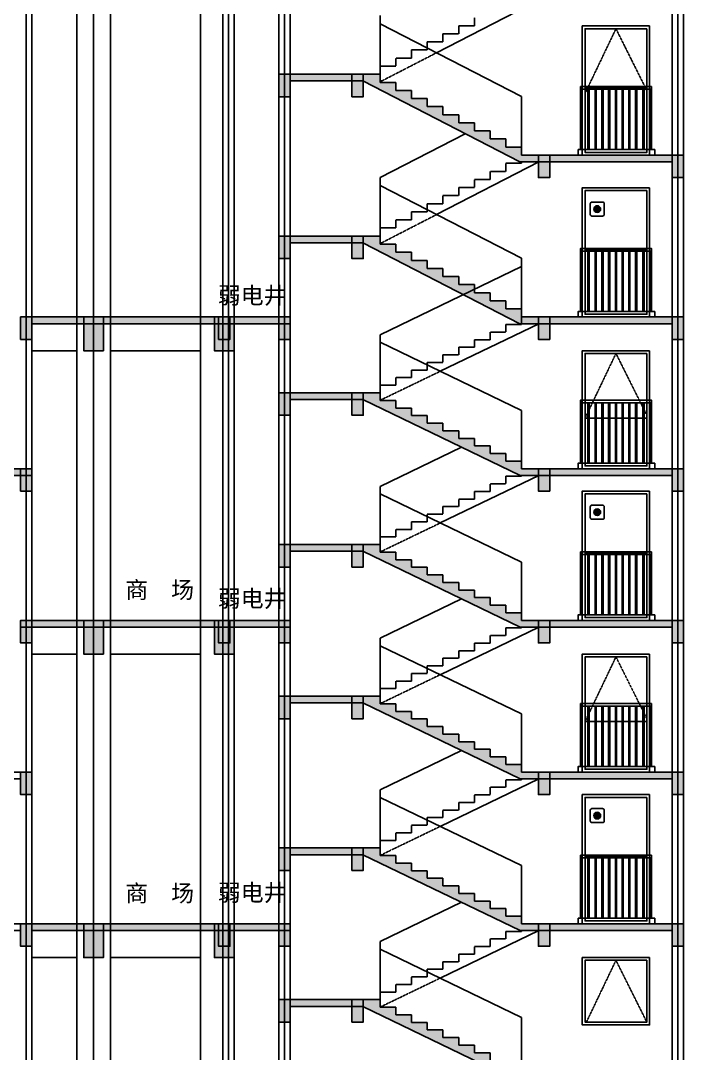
# Model space of a CAD drawing. Extents: x -737978 to 768813, y -372247 to 1140308.
# Drawn here: x -125426 to -113626, y -248635 to -230255 of the extents above; entities that cross this region are included whole.
import ezdxf

# ---------------------------------------------------------------- set-up
doc = ezdxf.new("R2010")
doc.units = 0
doc.header["$LTSCALE"] = 10
doc.header["$MEASUREMENT"] = 0
doc.linetypes.add('DASH', pattern=[0.35, 0.25, -0.1])
doc.layers.get('0').update_dxf_attribs({"linetype": 'CONTINUOUS'})
for name, color, linetype in [('A-WALL-GLAZ', 141, 'CONTINUOUS'), ('BORDER', 7, 'CONTINUOUS'), ('C-B', 7, 'CONTINUOUS'), ('DIM_LEAD', 3, 'CONTINUOUS'), ('J-COLU-梁柱', 30, 'CONTINUOUS'), ('J-ELEV-立面栏杆', 36, 'CONTINUOUS'), ('J-ELEV-立面门窗分格线', 155, 'CONTINUOUS'), ('PUB_HATCH', 8, 'CONTINUOUS'), ('S_E_STAIR', 4, 'CONTINUOUS')]:
    doc.layers.add(name, color=color, linetype=linetype)
doc.styles.add('_TCH_DYN', font='')
doc.styles.get('_TCH_DYN').set_extended_font_data('SimSun')

# ---------------------------------------------------------------- blocks, each defined once
blk = doc.blocks.new('A$C035B0F65')
at = {"layer": 'PUB_HATCH'}
blk.add_hatch(color=256, dxfattribs=at).paths.add_polyline_path([(200, 400), (200, 0), (0, 0), (0, 400)])
at = {"layer": 'J-COLU-梁柱'}
blk.add_lwpolyline([(200, 400), (200, 0), (0, 0), (0, 400)], close=True, dxfattribs=at)
blk = doc.blocks.new('A$C74714C7F')
at = {"layer": 'PUB_HATCH'}
blk.add_hatch(color=256, dxfattribs=at).paths.add_polyline_path([(350, 800), (350, 200), (0, 200), (0, 800)])
at = {"layer": 'J-COLU-梁柱'}
blk.add_lwpolyline([(350, 800), (350, 200), (0, 200), (0, 800)], close=True, dxfattribs=at)
blk = doc.blocks.new('A$C46E66E59')
at = {"color": 8}
blk.add_lwpolyline([(0, 100), (1360, 100), (1360, 0), (0, 0)], close=True, dxfattribs=at)
at = {"layer": 'J-COLU-梁柱', "color": 8}
for p, q in [((1360, 100), (0, 100)), ((0, 100), (0, 0)), ((0, 0), (1360, 0)), ((1360, 0), (1360, 100))]:
    blk.add_line(p, q, dxfattribs=at)
at = {"layer": 'J-ELEV-立面栏杆', "color": 8}
for p, q in [((80, 1172), (80, 100)), ((190, 1172), (190, 100)), ((210, 1172), (210, 100)), ((320, 1172), (320, 100)), ((340, 1172), (340, 100)), ((440, 1172), (440, 100)), ((460, 1172), (460, 100)), ((560, 1172), (560, 100)), ((580, 1172), (580, 100)), ((680, 1172), (680, 100)), ((700, 1172), (700, 100)), ((800, 1172), (800, 100)), ((820, 1172), (820, 100)), ((920, 1172), (920, 100)), ((940, 1172), (940, 100)), ((1040, 1172), (1040, 100)), ((1060, 1172), (1060, 100)), ((1170, 1172), (1170, 100)), ((1190, 1172), (1190, 100)), ((1300, 1172), (1300, 100))]:
    blk.add_line(p, q, dxfattribs=at)
for points in [[(60, 100), (60, 1220), (1320, 1220), (1320, 100)], [(1320, 1172), (60, 1172)]]:
    blk.add_lwpolyline(points, dxfattribs=at)

msp = doc.modelspace()

# ---------------------------------------------------------------- hatches: boundary and pattern name
h = msp.add_hatch(color=8)
h.dxf.hatch_style = 1
edge = h.paths.add_edge_path()
edge.add_arc((-115159, -233608.8), 60, 0, 360)
h = msp.add_hatch(color=8)
h.dxf.hatch_style = 1
edge = h.paths.add_edge_path()
edge.add_arc((-115159, -239003.7), 60, 0, 360)
h = msp.add_hatch(color=8)
h.dxf.hatch_style = 1
edge = h.paths.add_edge_path()
edge.add_arc((-115159, -244403.7), 60, 0, 360)
at = {"layer": 'C-B'}
h = msp.add_hatch(color=256, dxfattribs=at)
h.dxf.hatch_style = 1
h.paths.add_polyline_path([(-120626.4, -235528.8), (-125226.4, -235528.8), (-125226.4, -235648.8), (-120626.4, -235648.8)])
h = msp.add_hatch(color=256, dxfattribs=at)
h.dxf.hatch_style = 1
h.paths.add_polyline_path([(-125226.4, -238228.8), (-132626.4, -238228.8), (-132626.4, -238348.8), (-125226.4, -238348.8)])
h = msp.add_hatch(color=256, dxfattribs=at)
h.dxf.hatch_style = 1
h.paths.add_polyline_path([(-120626.4, -240928.8), (-125426.4, -240928.8), (-125426.4, -241048.8), (-120626.4, -241048.8)])
h = msp.add_hatch(color=256, dxfattribs=at)
h.dxf.hatch_style = 1
h.paths.add_polyline_path([(-120626.4, -246328.8), (-125226.4, -246328.8), (-125226.4, -246448.8), (-120626.4, -246448.8)])
at = {"layer": 'PUB_HATCH'}
for points in [[(-119026.4, -231208.8), (-120626.4, -231208.8), (-120626.4, -231328.8), (-119026.4, -231328.8)], [(-116506.4, -232648.8), (-116506.4, -232504.8), (-116786.4, -232504.8), (-116786.4, -232360.8), (-117066.4, -232360.8), (-117066.4, -232216.8), (-117346.4, -232216.8), (-117346.4, -232072.8), (-117626.4, -232072.8), (-117626.4, -231928.8), (-117906.4, -231928.8), (-117906.4, -231784.8), (-118186.4, -231784.8), (-118186.4, -231640.8), (-118466.4, -231640.8), (-118466.4, -231496.8), (-118746.4, -231496.8), (-118746.4, -231352.8), (-119026.4, -231352.8), (-119026.4, -231328.8), (-119335.4, -231328.8), (-116535.4, -232768.8), (-116506.4, -232768.8)], [(-113826.4, -232648.8), (-113826.4, -232768.8), (-116506.4, -232768.8), (-116506.4, -232648.8)], [(-119026.4, -234088.8), (-120626.4, -234088.8), (-120626.4, -234208.8), (-119026.4, -234208.8)], [(-116506.4, -235528.8), (-116506.4, -235384.8), (-116786.4, -235384.8), (-116786.4, -235240.8), (-117066.4, -235240.8), (-117066.4, -235096.8), (-117346.4, -235096.8), (-117346.4, -234952.8), (-117626.4, -234952.8), (-117626.4, -234808.8), (-117906.4, -234808.8), (-117906.4, -234664.8), (-118186.4, -234664.8), (-118186.4, -234520.8), (-118466.4, -234520.8), (-118466.4, -234376.8), (-118746.4, -234376.8), (-118746.4, -234232.8), (-119026.4, -234232.8), (-119026.4, -234208.8), (-119335.4, -234208.8), (-116535.4, -235648.8), (-116506.4, -235648.8)], [(-116506.4, -235528.8), (-113826.4, -235528.8), (-113826.4, -235648.8), (-116506.4, -235648.8)], [(-113826.4, -235528.8), (-113826.4, -235648.8), (-116506.4, -235648.8), (-116506.4, -235528.8)], [(-119026.4, -236878.8), (-120626.4, -236878.8), (-120626.4, -236998.8), (-119026.4, -236998.8)], [(-116506.4, -238228.8), (-116506.4, -238093.8), (-116786.4, -238093.8), (-116786.4, -237958.8), (-117066.4, -237958.8), (-117066.4, -237823.8), (-117346.4, -237823.8), (-117346.4, -237688.8), (-117626.4, -237688.8), (-117626.4, -237553.8), (-117906.4, -237553.8), (-117906.4, -237418.8), (-118186.4, -237418.8), (-118186.4, -237283.8), (-118466.4, -237283.8), (-118466.4, -237148.8), (-118746.4, -237148.8), (-118746.4, -237013.8), (-119026.4, -237013.8), (-119026.4, -236998.8), (-119333.8, -236998.8), (-116533.8, -238348.8), (-116506.4, -238348.8)], [(-113826.4, -238228.8), (-113826.4, -238348.8), (-116506.4, -238348.8), (-116506.4, -238228.8)], [(-119026.4, -239578.8), (-120626.4, -239578.8), (-120626.4, -239698.8), (-119026.4, -239698.8)], [(-116506.4, -240928.8), (-116506.4, -240793.8), (-116786.4, -240793.8), (-116786.4, -240658.8), (-117066.4, -240658.8), (-117066.4, -240523.8), (-117346.4, -240523.8), (-117346.4, -240388.8), (-117626.4, -240388.8), (-117626.4, -240253.8), (-117906.4, -240253.8), (-117906.4, -240118.8), (-118186.4, -240118.8), (-118186.4, -239983.8), (-118466.4, -239983.8), (-118466.4, -239848.8), (-118746.4, -239848.8), (-118746.4, -239713.8), (-119026.4, -239713.8), (-119026.4, -239698.8), (-119333.8, -239698.8), (-116533.8, -241048.8), (-116506.4, -241048.8)], [(-113826.4, -240928.8), (-113826.4, -241048.8), (-116506.4, -241048.8), (-116506.4, -240928.8)], [(-119026.4, -242278.8), (-120626.4, -242278.8), (-120626.4, -242398.8), (-119026.4, -242398.8)], [(-116506.4, -243628.8), (-116506.4, -243493.8), (-116786.4, -243493.8), (-116786.4, -243358.8), (-117066.4, -243358.8), (-117066.4, -243223.8), (-117346.4, -243223.8), (-117346.4, -243088.8), (-117626.4, -243088.8), (-117626.4, -242953.8), (-117906.4, -242953.8), (-117906.4, -242818.8), (-118186.4, -242818.8), (-118186.4, -242683.8), (-118466.4, -242683.8), (-118466.4, -242548.8), (-118746.4, -242548.8), (-118746.4, -242413.8), (-119026.4, -242413.8), (-119026.4, -242398.8), (-119333.8, -242398.8), (-116533.8, -243748.8), (-116506.4, -243748.8)], [(-113826.4, -243628.8), (-113826.4, -243748.8), (-116506.4, -243748.8), (-116506.4, -243628.8)], [(-119026.4, -244978.8), (-120626.4, -244978.8), (-120626.4, -245098.8), (-119026.4, -245098.8)], [(-116506.4, -246328.8), (-116506.4, -246193.8), (-116786.4, -246193.8), (-116786.4, -246058.8), (-117066.4, -246058.8), (-117066.4, -245923.8), (-117346.4, -245923.8), (-117346.4, -245788.8), (-117626.4, -245788.8), (-117626.4, -245653.8), (-117906.4, -245653.8), (-117906.4, -245518.8), (-118186.4, -245518.8), (-118186.4, -245383.8), (-118466.4, -245383.8), (-118466.4, -245248.8), (-118746.4, -245248.8), (-118746.4, -245113.8), (-119026.4, -245113.8), (-119026.4, -245098.8), (-119333.8, -245098.8), (-116533.8, -246448.8), (-116506.4, -246448.8)], [(-113826.4, -246328.8), (-113826.4, -246448.8), (-116506.4, -246448.8), (-116506.4, -246328.8)], [(-119026.4, -247678.8), (-120626.4, -247678.8), (-120626.4, -247798.8), (-119026.4, -247798.8)], [(-116506.4, -249028.8), (-116506.4, -248893.8), (-116786.4, -248893.8), (-116786.4, -248758.8), (-117066.4, -248758.8), (-117066.4, -248623.8), (-117346.4, -248623.8), (-117346.4, -248488.8), (-117626.4, -248488.8), (-117626.4, -248353.8), (-117906.4, -248353.8), (-117906.4, -248218.8), (-118186.4, -248218.8), (-118186.4, -248083.8), (-118466.4, -248083.8), (-118466.4, -247948.8), (-118746.4, -247948.8), (-118746.4, -247813.8), (-119026.4, -247813.8), (-119026.4, -247798.8), (-119333.8, -247798.8), (-116533.8, -249148.8), (-116506.4, -249148.8)]]:
    msp.add_hatch(color=256, dxfattribs=at).paths.add_polyline_path(points)

# ---------------------------------------------------------------- linework, layer by layer
at = {"color": 8}
for points in [[(-115284, -233513.8), (-115284, -233703.8, 0.4142136), (-115254, -233733.8), (-115064, -233733.8, 0.4142136), (-115034, -233703.8), (-115034, -233513.8, 0.4142136), (-115064, -233483.8), (-115254, -233483.8, 0.4142136)], [(-115284, -238908.7), (-115284, -239098.7, 0.4142136), (-115254, -239128.7), (-115064, -239128.7, 0.4142136), (-115034, -239098.7), (-115034, -238908.7, 0.4142136), (-115064, -238878.7), (-115254, -238878.7, 0.4142136)], [(-115284, -244308.7), (-115284, -244498.7, 0.4142136), (-115254, -244528.7), (-115064, -244528.7, 0.4142136), (-115034, -244498.7), (-115034, -244308.7, 0.4142136), (-115064, -244278.7), (-115254, -244278.7, 0.4142136)]]:
    msp.add_lwpolyline(points, format="xyb", close=True, dxfattribs=at)
for centre in [(-115159, -233608.8), (-115159, -239003.7), (-115159, -244403.7)]:
    msp.add_circle(centre, 60, dxfattribs=at)
at = {"layer": 'A-WALL-GLAZ', "color": 8}
for points in [[(-114226.4, -230348.8), (-115426.4, -230348.8)], [(-114276.4, -231448.8), (-115376.4, -231448.8)], [(-114226.4, -233228.8), (-115426.4, -233228.8)], [(-114276.4, -234328.8), (-115376.4, -234328.8)], [(-114226.4, -236128.8), (-115426.4, -236128.8)], [(-114276.4, -237328.8), (-115376.4, -237328.8)], [(-114226.4, -238628.8), (-115426.4, -238628.8)], [(-114276.4, -239728.8), (-115376.4, -239728.8)], [(-114226.4, -241528.8), (-115426.4, -241528.8)], [(-114276.4, -242728.8), (-115376.4, -242728.8)], [(-114226.4, -244028.8), (-115426.4, -244028.8)], [(-114276.4, -245128.8), (-115376.4, -245128.8)], [(-114226.4, -246928.8), (-115426.4, -246928.8)]]:
    msp.add_lwpolyline(points, dxfattribs=at)
for points in [[(-114226.4, -230348.8), (-115426.4, -230348.8), (-115426.4, -232648.8), (-114226.4, -232648.8)], [(-114226.4, -230348.8), (-115426.4, -230348.8), (-115426.4, -232648.8), (-114226.4, -232648.8)], [(-114276.4, -230398.8), (-115376.4, -230398.8), (-115376.4, -232598.8), (-114276.4, -232598.8)], [(-114226.4, -233228.8), (-115426.4, -233228.8), (-115426.4, -235528.8), (-114226.4, -235528.8)], [(-114226.4, -233228.8), (-115426.4, -233228.8), (-115426.4, -235528.8), (-114226.4, -235528.8)], [(-114276.4, -233278.8), (-115376.4, -233278.8), (-115376.4, -235478.8), (-114276.4, -235478.8)], [(-114226.4, -236128.8), (-115426.4, -236128.8), (-115426.4, -238228.8), (-114226.4, -238228.8)], [(-114276.4, -236178.8), (-115376.4, -236178.8), (-115376.4, -238178.8), (-114276.4, -238178.8)], [(-114226.4, -238628.8), (-115426.4, -238628.8), (-115426.4, -240928.8), (-114226.4, -240928.8)], [(-114276.4, -238678.8), (-115376.4, -238678.8), (-115376.4, -240878.8), (-114276.4, -240878.8)], [(-114226.4, -241528.8), (-115426.4, -241528.8), (-115426.4, -243628.8), (-114226.4, -243628.8)], [(-114276.4, -241578.8), (-115376.4, -241578.8), (-115376.4, -243578.8), (-114276.4, -243578.8)], [(-114226.4, -244028.8), (-115426.4, -244028.8), (-115426.4, -246328.8), (-114226.4, -246328.8)], [(-114276.4, -244078.8), (-115376.4, -244078.8), (-115376.4, -246278.8), (-114276.4, -246278.8)], [(-114226.4, -246928.8), (-115426.4, -246928.8), (-115426.4, -248128.8), (-114226.4, -248128.8)], [(-114276.4, -246978.8), (-115376.4, -246978.8), (-115376.4, -248078.8), (-114276.4, -248078.8)]]:
    msp.add_lwpolyline(points, close=True, dxfattribs=at)
at = {"layer": 'BORDER', "color": 1}
for points in [[(-125326.4, -222290.4), (-125326.4, -257686.7)], [(-124126.4, -222290.4), (-124126.4, -257686.7)], [(-121726.4, -222290.4), (-121726.4, -257686.7)], [(-120726.4, -222290.4), (-120726.4, -257686.7)], [(-113726.4, -222290.4), (-113726.4, -257686.7)]]:
    msp.add_lwpolyline(points, dxfattribs=at)
at = {"layer": 'C-B'}
for points in [[(-124426.4, -228328.8), (-124426.4, -256628.8)], [(-123826.4, -228328.8), (-123826.4, -256628.8)], [(-122226.4, -228328.8), (-122226.4, -235528.8)], [(-122226.4, -235528.8), (-122226.4, -240928.8)], [(-122226.4, -240928.8), (-122226.4, -246328.8)], [(-122226.4, -246328.8), (-122226.4, -251728.8)]]:
    msp.add_lwpolyline(points, dxfattribs=at)
at = {"layer": 'C-B', "color": 8}
for points in [[(-125226.4, -236128.8), (-124426.4, -236128.8)], [(-123826.4, -236128.8), (-122226.4, -236128.8)], [(-125226.4, -241528.8), (-124426.4, -241528.8)], [(-123826.4, -241528.8), (-122226.4, -241528.8)], [(-125226.4, -246928.8), (-124426.4, -246928.8)], [(-123826.4, -246928.8), (-122226.4, -246928.8)]]:
    msp.add_lwpolyline(points, dxfattribs=at)
at = {"layer": 'C-B'}
msp.add_lwpolyline([(-125226.4, -238228.8), (-132626.4, -238228.8), (-132626.4, -238348.8), (-125226.4, -238348.8)], close=True, dxfattribs=at)
at = {"layer": 'J-COLU-梁柱'}
for p, q in [((-119026.4, -231208.8), (-120626.4, -231208.8)), ((-120626.4, -231208.8), (-120626.4, -231328.8)), ((-119026.4, -231352.8), (-119026.4, -231208.8)), ((-119026.4, -231208.8), (-119026.4, -231328.8)), ((-120626.4, -231328.8), (-119335.4, -231328.8)), ((-116535.4, -232768.8), (-119335.4, -231328.8)), ((-118746.4, -231352.8), (-119026.4, -231352.8)), ((-118746.4, -231496.8), (-118746.4, -231352.8)), ((-118466.4, -231496.8), (-118746.4, -231496.8)), ((-118466.4, -231640.8), (-118466.4, -231496.8)), ((-118186.4, -231640.8), (-118466.4, -231640.8)), ((-118186.4, -231784.8), (-118186.4, -231640.8)), ((-117906.4, -231784.8), (-118186.4, -231784.8)), ((-117906.4, -231928.8), (-117906.4, -231784.8)), ((-117626.4, -231928.8), (-117906.4, -231928.8)), ((-117626.4, -232072.8), (-117626.4, -231928.8)), ((-117346.4, -232072.8), (-117626.4, -232072.8)), ((-117346.4, -232216.8), (-117346.4, -232072.8)), ((-117066.4, -232216.8), (-117346.4, -232216.8)), ((-117066.4, -232360.8), (-117066.4, -232216.8)), ((-116786.4, -232360.8), (-117066.4, -232360.8)), ((-116786.4, -232504.8), (-116786.4, -232360.8)), ((-116506.4, -232504.8), (-116786.4, -232504.8)), ((-116506.4, -232648.8), (-116506.4, -232504.8)), ((-116506.4, -232648.8), (-113826.4, -232648.8)), ((-113826.4, -232648.8), (-113826.4, -232768.8)), ((-116506.4, -232768.8), (-116535.4, -232768.8)), ((-113826.4, -232768.8), (-116506.4, -232768.8)), ((-119026.4, -234088.8), (-120626.4, -234088.8)), ((-120626.4, -234088.8), (-120626.4, -234208.8)), ((-119026.4, -234232.8), (-119026.4, -234088.8)), ((-119026.4, -234088.8), (-119026.4, -234208.8)), ((-120626.4, -234208.8), (-119335.4, -234208.8)), ((-116535.4, -235648.8), (-119335.4, -234208.8)), ((-118746.4, -234232.8), (-119026.4, -234232.8)), ((-118746.4, -234376.8), (-118746.4, -234232.8)), ((-118466.4, -234376.8), (-118746.4, -234376.8)), ((-118466.4, -234520.8), (-118466.4, -234376.8)), ((-118186.4, -234520.8), (-118466.4, -234520.8)), ((-118186.4, -234664.8), (-118186.4, -234520.8)), ((-117906.4, -234664.8), (-118186.4, -234664.8)), ((-117906.4, -234808.8), (-117906.4, -234664.8)), ((-117626.4, -234808.8), (-117906.4, -234808.8)), ((-117626.4, -234952.8), (-117626.4, -234808.8)), ((-117346.4, -234952.8), (-117626.4, -234952.8)), ((-117346.4, -235096.8), (-117346.4, -234952.8)), ((-117066.4, -235096.8), (-117346.4, -235096.8)), ((-117066.4, -235240.8), (-117066.4, -235096.8)), ((-116786.4, -235240.8), (-117066.4, -235240.8)), ((-116786.4, -235384.8), (-116786.4, -235240.8)), ((-116506.4, -235384.8), (-116786.4, -235384.8)), ((-116506.4, -235528.8), (-116506.4, -235384.8)), ((-116506.4, -235528.8), (-116506.4, -235648.8)), ((-116506.4, -235528.8), (-113826.4, -235528.8)), ((-116506.4, -235528.8), (-113826.4, -235528.8)), ((-113826.4, -235528.8), (-113826.4, -235648.8)), ((-113826.4, -235528.8), (-113826.4, -235648.8)), ((-116506.4, -235648.8), (-116535.4, -235648.8)), ((-113826.4, -235648.8), (-116506.4, -235648.8)), ((-113826.4, -235648.8), (-116506.4, -235648.8)), ((-119026.4, -236878.8), (-120626.4, -236878.8)), ((-120626.4, -236878.8), (-120626.4, -236998.8)), ((-119026.4, -237013.8), (-119026.4, -236878.8)), ((-119026.4, -236878.8), (-119026.4, -236998.8)), ((-120626.4, -236998.8), (-119333.8, -236998.8)), ((-116533.8, -238348.8), (-119333.8, -236998.8)), ((-118746.4, -237013.8), (-119026.4, -237013.8)), ((-118746.4, -237148.8), (-118746.4, -237013.8)), ((-118466.4, -237148.8), (-118746.4, -237148.8)), ((-118466.4, -237283.8), (-118466.4, -237148.8)), ((-118186.4, -237283.8), (-118466.4, -237283.8)), ((-118186.4, -237418.8), (-118186.4, -237283.8)), ((-117906.4, -237418.8), (-118186.4, -237418.8)), ((-117906.4, -237553.8), (-117906.4, -237418.8)), ((-117626.4, -237553.8), (-117906.4, -237553.8)), ((-117626.4, -237688.8), (-117626.4, -237553.8)), ((-117346.4, -237688.8), (-117626.4, -237688.8)), ((-117346.4, -237823.8), (-117346.4, -237688.8)), ((-117066.4, -237823.8), (-117346.4, -237823.8)), ((-117066.4, -237958.8), (-117066.4, -237823.8)), ((-116786.4, -237958.8), (-117066.4, -237958.8)), ((-116786.4, -238093.8), (-116786.4, -237958.8)), ((-116506.4, -238093.8), (-116786.4, -238093.8)), ((-116506.4, -238228.8), (-116506.4, -238093.8)), ((-116506.4, -238348.8), (-116533.8, -238348.8)), ((-116506.4, -238228.8), (-113826.4, -238228.8)), ((-113826.4, -238348.8), (-116506.4, -238348.8)), ((-113826.4, -238228.8), (-113826.4, -238348.8)), ((-119026.4, -239578.8), (-120626.4, -239578.8)), ((-120626.4, -239578.8), (-120626.4, -239698.8)), ((-119026.4, -239713.8), (-119026.4, -239578.8)), ((-119026.4, -239578.8), (-119026.4, -239698.8)), ((-120626.4, -239698.8), (-119333.8, -239698.8)), ((-116533.8, -241048.8), (-119333.8, -239698.8)), ((-118746.4, -239713.8), (-119026.4, -239713.8)), ((-118746.4, -239848.8), (-118746.4, -239713.8)), ((-118466.4, -239848.8), (-118746.4, -239848.8)), ((-118466.4, -239983.8), (-118466.4, -239848.8)), ((-118186.4, -239983.8), (-118466.4, -239983.8)), ((-118186.4, -240118.8), (-118186.4, -239983.8)), ((-117906.4, -240118.8), (-118186.4, -240118.8)), ((-117906.4, -240253.8), (-117906.4, -240118.8)), ((-117626.4, -240253.8), (-117906.4, -240253.8)), ((-117626.4, -240388.8), (-117626.4, -240253.8)), ((-117346.4, -240388.8), (-117626.4, -240388.8)), ((-117346.4, -240523.8), (-117346.4, -240388.8)), ((-117066.4, -240523.8), (-117346.4, -240523.8)), ((-117066.4, -240658.8), (-117066.4, -240523.8)), ((-116786.4, -240658.8), (-117066.4, -240658.8)), ((-116786.4, -240793.8), (-116786.4, -240658.8)), ((-116506.4, -240793.8), (-116786.4, -240793.8)), ((-116506.4, -240928.8), (-116506.4, -240793.8)), ((-116506.4, -240928.8), (-113826.4, -240928.8)), ((-113826.4, -240928.8), (-113826.4, -241048.8)), ((-116506.4, -241048.8), (-116533.8, -241048.8)), ((-113826.4, -241048.8), (-116506.4, -241048.8)), ((-119026.4, -242278.8), (-120626.4, -242278.8)), ((-120626.4, -242278.8), (-120626.4, -242398.8)), ((-120626.4, -242398.8), (-119333.8, -242398.8)), ((-116533.8, -243748.8), (-119333.8, -242398.8)), ((-119026.4, -242413.8), (-119026.4, -242278.8)), ((-119026.4, -242278.8), (-119026.4, -242398.8)), ((-118746.4, -242413.8), (-119026.4, -242413.8)), ((-118746.4, -242548.8), (-118746.4, -242413.8)), ((-118466.4, -242548.8), (-118746.4, -242548.8)), ((-118466.4, -242683.8), (-118466.4, -242548.8)), ((-118186.4, -242683.8), (-118466.4, -242683.8)), ((-118186.4, -242818.8), (-118186.4, -242683.8)), ((-117906.4, -242818.8), (-118186.4, -242818.8)), ((-117906.4, -242953.8), (-117906.4, -242818.8)), ((-117626.4, -242953.8), (-117906.4, -242953.8)), ((-117626.4, -243088.8), (-117626.4, -242953.8)), ((-117346.4, -243088.8), (-117626.4, -243088.8)), ((-117346.4, -243223.8), (-117346.4, -243088.8)), ((-117066.4, -243223.8), (-117346.4, -243223.8)), ((-117066.4, -243358.8), (-117066.4, -243223.8)), ((-116786.4, -243358.8), (-117066.4, -243358.8)), ((-116786.4, -243493.8), (-116786.4, -243358.8)), ((-116506.4, -243493.8), (-116786.4, -243493.8)), ((-116506.4, -243628.8), (-116506.4, -243493.8)), ((-128306.4, -243628.8), (-125426.4, -243628.8)), ((-125426.4, -243628.8), (-125426.4, -243748.8)), ((-116506.4, -243628.8), (-113826.4, -243628.8)), ((-113826.4, -243628.8), (-113826.4, -243748.8)), ((-125426.4, -243748.8), (-128306.4, -243748.8)), ((-116506.4, -243748.8), (-116533.8, -243748.8)), ((-113826.4, -243748.8), (-116506.4, -243748.8)), ((-119026.4, -244978.8), (-120626.4, -244978.8)), ((-120626.4, -244978.8), (-120626.4, -245098.8)), ((-119026.4, -245113.8), (-119026.4, -244978.8)), ((-119026.4, -244978.8), (-119026.4, -245098.8)), ((-120626.4, -245098.8), (-119333.8, -245098.8)), ((-116533.8, -246448.8), (-119333.8, -245098.8)), ((-118746.4, -245113.8), (-119026.4, -245113.8)), ((-118746.4, -245248.8), (-118746.4, -245113.8)), ((-118466.4, -245248.8), (-118746.4, -245248.8)), ((-118466.4, -245383.8), (-118466.4, -245248.8)), ((-118186.4, -245383.8), (-118466.4, -245383.8)), ((-118186.4, -245518.8), (-118186.4, -245383.8)), ((-117906.4, -245518.8), (-118186.4, -245518.8)), ((-117906.4, -245653.8), (-117906.4, -245518.8)), ((-117626.4, -245653.8), (-117906.4, -245653.8)), ((-117626.4, -245788.8), (-117626.4, -245653.8)), ((-117346.4, -245788.8), (-117626.4, -245788.8)), ((-117346.4, -245923.8), (-117346.4, -245788.8)), ((-117066.4, -245923.8), (-117346.4, -245923.8)), ((-117066.4, -246058.8), (-117066.4, -245923.8)), ((-116786.4, -246058.8), (-117066.4, -246058.8)), ((-116786.4, -246193.8), (-116786.4, -246058.8)), ((-116506.4, -246193.8), (-116786.4, -246193.8)), ((-116506.4, -246328.8), (-116506.4, -246193.8)), ((-128306.4, -246328.8), (-125426.4, -246328.8)), ((-125426.4, -246448.8), (-128306.4, -246448.8)), ((-125426.4, -246328.8), (-125426.4, -246448.8)), ((-116506.4, -246448.8), (-116533.8, -246448.8)), ((-116506.4, -246328.8), (-113826.4, -246328.8)), ((-113826.4, -246448.8), (-116506.4, -246448.8)), ((-113826.4, -246328.8), (-113826.4, -246448.8)), ((-119026.4, -247678.8), (-120626.4, -247678.8)), ((-120626.4, -247678.8), (-120626.4, -247798.8)), ((-119026.4, -247813.8), (-119026.4, -247678.8)), ((-119026.4, -247678.8), (-119026.4, -247798.8)), ((-120626.4, -247798.8), (-119333.8, -247798.8)), ((-116533.8, -249148.8), (-119333.8, -247798.8)), ((-118746.4, -247813.8), (-119026.4, -247813.8)), ((-118746.4, -247948.8), (-118746.4, -247813.8)), ((-118466.4, -247948.8), (-118746.4, -247948.8)), ((-118466.4, -248083.8), (-118466.4, -247948.8)), ((-118186.4, -248083.8), (-118466.4, -248083.8)), ((-118186.4, -248218.8), (-118186.4, -248083.8)), ((-117906.4, -248218.8), (-118186.4, -248218.8)), ((-117906.4, -248353.8), (-117906.4, -248218.8)), ((-117626.4, -248353.8), (-117906.4, -248353.8)), ((-117626.4, -248488.8), (-117626.4, -248353.8)), ((-117346.4, -248488.8), (-117626.4, -248488.8)), ((-117346.4, -248623.8), (-117346.4, -248488.8)), ((-117066.4, -248623.8), (-117346.4, -248623.8)), ((-117066.4, -248758.8), (-117066.4, -248623.8))]:
    msp.add_line(p, q, dxfattribs=at)
for points in [[(-113826.4, -225028.8), (-113826.4, -249628.8)], [(-113626.4, -225028.8), (-113626.4, -249628.8)], [(-125226.4, -228328.8), (-125226.4, -249428.8)], [(-121826.4, -228328.8), (-121826.4, -256628.8)], [(-121626.4, -228328.8), (-121626.4, -256628.8)], [(-120826.4, -228328.8), (-120826.4, -256628.8)], [(-120626.4, -228328.8), (-120626.4, -256628.8)]]:
    msp.add_lwpolyline(points, dxfattribs=at)
for points in [[(-120626.4, -235528.8), (-125226.4, -235528.8), (-125226.4, -235648.8), (-120626.4, -235648.8)], [(-120626.4, -240928.8), (-125426.4, -240928.8), (-125426.4, -241048.8), (-120626.4, -241048.8)], [(-120626.4, -246328.8), (-125226.4, -246328.8), (-125226.4, -246448.8), (-120626.4, -246448.8)]]:
    msp.add_lwpolyline(points, close=True, dxfattribs=at)
at = {"layer": 'J-ELEV-立面门窗分格线', "color": 8, "linetype": 'DASH'}
for points in [[(-115376.4, -231548.8), (-114826.4, -230398.8), (-114276.4, -231498.8)], [(-115376.4, -237328.8), (-114826.4, -236178.8), (-114276.4, -237278.8)], [(-115376.4, -242728.8), (-114826.4, -241578.8), (-114276.4, -242678.8)], [(-115352.4, -248078.8), (-114826.4, -246978.8), (-114276.4, -248078.8)]]:
    msp.add_lwpolyline(points, dxfattribs=at)
at = {"layer": 'S_E_STAIR'}
for p, q in [((-118020.2, -230826.3), (-116197.3, -229888.8)), ((-119026.4, -231208.8), (-119026.4, -230164.8)), ((-116506.4, -231604.8), (-119026.4, -230308.8)), ((-116506.4, -232648.8), (-116506.4, -231604.8)), ((-119026.4, -233044.8), (-117512.6, -232266.3)), ((-118020.2, -233706.3), (-116197.3, -232768.8)), ((-119026.4, -234088.8), (-119026.4, -233044.8)), ((-116506.4, -234484.8), (-119026.4, -233188.8)), ((-119026.4, -235843.8), (-116506.4, -234628.8)), ((-117954.9, -236495.4), (-116198.9, -235648.8)), ((-119026.4, -236878.8), (-119026.4, -235843.8)), ((-116506.4, -237193.8), (-119026.4, -235978.8)), ((-116506.4, -238228.8), (-116506.4, -237193.8)), ((-119026.4, -238543.8), (-117577.8, -237845.4)), ((-117954.9, -239195.4), (-116198.9, -238348.8)), ((-119026.4, -239578.8), (-119026.4, -238543.8)), ((-116506.4, -239893.8), (-119026.4, -238678.8)), ((-116506.4, -240928.8), (-116506.4, -239893.8)), ((-119026.4, -241243.8), (-117577.8, -240545.4)), ((-117954.9, -241895.4), (-116198.9, -241048.8)), ((-119026.4, -242278.8), (-119026.4, -241243.8)), ((-116506.4, -242593.8), (-119026.4, -241378.8)), ((-116506.4, -243628.8), (-116506.4, -242593.8)), ((-119026.4, -243943.8), (-117577.8, -243245.4)), ((-117954.9, -244595.4), (-116198.9, -243748.8)), ((-119026.4, -244978.8), (-119026.4, -243943.8)), ((-116506.4, -245293.8), (-119026.4, -244078.8)), ((-116506.4, -246328.8), (-116506.4, -245293.8)), ((-119026.4, -246643.8), (-117577.8, -245945.4)), ((-117954.9, -247295.4), (-116198.9, -246448.8)), ((-119026.4, -247678.8), (-119026.4, -246643.8)), ((-116506.4, -247993.8), (-119026.4, -246778.8)), ((-116506.4, -249028.8), (-116506.4, -247993.8))]:
    msp.add_line(p, q, dxfattribs=at)
at = {"layer": 'S_E_STAIR', "linetype": 'DASH'}
for p, q in [((-117346.4, -230344.8), (-117346.4, -230200.8)), ((-117626.4, -230488.8), (-117626.4, -230344.8)), ((-117626.4, -230344.8), (-117346.4, -230344.8)), ((-118186.4, -230776.8), (-118186.4, -230632.8)), ((-118186.4, -230632.8), (-117906.4, -230632.8)), ((-117906.4, -230632.8), (-117906.4, -230488.8)), ((-117906.4, -230488.8), (-117626.4, -230488.8)), ((-118997.3, -231328.8), (-118020.2, -230826.3)), ((-118466.4, -230920.8), (-118466.4, -230776.8)), ((-118466.4, -230776.8), (-118186.4, -230776.8)), ((-118746.4, -231064.8), (-118746.4, -230920.8)), ((-118746.4, -230920.8), (-118466.4, -230920.8)), ((-119026.4, -231208.8), (-119026.4, -231064.8)), ((-119026.4, -231064.8), (-118746.4, -231064.8)), ((-119026.4, -231328.8), (-118997.3, -231328.8)), ((-116786.4, -232936.8), (-116786.4, -232792.8)), ((-116786.4, -232792.8), (-116506.4, -232792.8)), ((-116506.4, -232792.8), (-116506.4, -232768.8)), ((-117066.4, -233080.8), (-117066.4, -232936.8)), ((-117066.4, -232936.8), (-116786.4, -232936.8)), ((-117626.4, -233368.8), (-117626.4, -233224.8)), ((-117626.4, -233224.8), (-117346.4, -233224.8)), ((-117346.4, -233224.8), (-117346.4, -233080.8)), ((-117346.4, -233080.8), (-117066.4, -233080.8)), ((-117906.4, -233512.8), (-117906.4, -233368.8)), ((-117906.4, -233368.8), (-117626.4, -233368.8)), ((-118186.4, -233656.8), (-118186.4, -233512.8)), ((-118186.4, -233512.8), (-117906.4, -233512.8)), ((-118997.3, -234208.8), (-118020.2, -233706.3)), ((-118466.4, -233800.8), (-118466.4, -233656.8)), ((-118466.4, -233656.8), (-118186.4, -233656.8)), ((-119026.4, -234088.8), (-119026.4, -233944.8)), ((-119026.4, -233944.8), (-118746.4, -233944.8)), ((-118746.4, -233944.8), (-118746.4, -233800.8)), ((-118746.4, -233800.8), (-118466.4, -233800.8)), ((-119026.4, -234208.8), (-118997.3, -234208.8)), ((-116506.4, -235663.8), (-116506.4, -235528.8)), ((-117066.4, -235933.8), (-117066.4, -235798.8)), ((-117066.4, -235798.8), (-116786.4, -235798.8)), ((-116786.4, -235798.8), (-116786.4, -235663.8)), ((-116786.4, -235663.8), (-116506.4, -235663.8)), ((-117346.4, -236068.8), (-117346.4, -235933.8)), ((-117346.4, -235933.8), (-117066.4, -235933.8)), ((-117626.4, -236203.8), (-117626.4, -236068.8)), ((-117626.4, -236068.8), (-117346.4, -236068.8)), ((-118186.4, -236473.8), (-118186.4, -236338.8)), ((-118186.4, -236338.8), (-117906.4, -236338.8)), ((-117906.4, -236338.8), (-117906.4, -236203.8)), ((-117906.4, -236203.8), (-117626.4, -236203.8)), ((-118998.9, -236998.8), (-117954.9, -236495.4)), ((-118466.4, -236608.8), (-118466.4, -236473.8)), ((-118466.4, -236473.8), (-118186.4, -236473.8)), ((-118746.4, -236743.8), (-118746.4, -236608.8)), ((-118746.4, -236608.8), (-118466.4, -236608.8)), ((-119026.4, -236878.8), (-119026.4, -236743.8)), ((-119026.4, -236743.8), (-118746.4, -236743.8)), ((-119026.4, -236998.8), (-118998.9, -236998.8)), ((-116786.4, -238498.8), (-116786.4, -238363.8)), ((-116786.4, -238363.8), (-116506.4, -238363.8)), ((-116506.4, -238363.8), (-116506.4, -238348.8)), ((-117066.4, -238633.8), (-117066.4, -238498.8)), ((-117066.4, -238498.8), (-116786.4, -238498.8)), ((-117346.4, -238768.8), (-117346.4, -238633.8)), ((-117346.4, -238633.8), (-117066.4, -238633.8)), ((-117906.4, -239038.8), (-117906.4, -238903.8)), ((-117906.4, -238903.8), (-117626.4, -238903.8)), ((-117626.4, -238903.8), (-117626.4, -238768.8)), ((-117626.4, -238768.8), (-117346.4, -238768.8)), ((-118186.4, -239173.8), (-118186.4, -239038.8)), ((-118186.4, -239038.8), (-117906.4, -239038.8)), ((-118998.9, -239698.8), (-117954.9, -239195.4)), ((-118466.4, -239308.8), (-118466.4, -239173.8)), ((-118466.4, -239173.8), (-118186.4, -239173.8)), ((-119026.4, -239578.8), (-119026.4, -239443.8)), ((-119026.4, -239443.8), (-118746.4, -239443.8)), ((-118746.4, -239443.8), (-118746.4, -239308.8)), ((-118746.4, -239308.8), (-118466.4, -239308.8)), ((-119026.4, -239698.8), (-118998.9, -239698.8)), ((-116786.4, -241198.8), (-116786.4, -241063.8)), ((-116786.4, -241063.8), (-116506.4, -241063.8)), ((-116506.4, -241063.8), (-116506.4, -241048.8)), ((-117066.4, -241333.8), (-117066.4, -241198.8)), ((-117066.4, -241198.8), (-116786.4, -241198.8)), ((-117626.4, -241603.8), (-117626.4, -241468.8)), ((-117626.4, -241468.8), (-117346.4, -241468.8)), ((-117346.4, -241468.8), (-117346.4, -241333.8)), ((-117346.4, -241333.8), (-117066.4, -241333.8)), ((-117906.4, -241738.8), (-117906.4, -241603.8)), ((-117906.4, -241603.8), (-117626.4, -241603.8)), ((-118466.4, -242008.8), (-118466.4, -241873.8)), ((-118466.4, -241873.8), (-118186.4, -241873.8)), ((-118186.4, -241873.8), (-118186.4, -241738.8)), ((-118186.4, -241738.8), (-117906.4, -241738.8)), ((-118998.9, -242398.8), (-117954.9, -241895.4)), ((-118746.4, -242143.8), (-118746.4, -242008.8)), ((-118746.4, -242008.8), (-118466.4, -242008.8)), ((-119026.4, -242278.8), (-119026.4, -242143.8)), ((-119026.4, -242143.8), (-118746.4, -242143.8)), ((-119026.4, -242398.8), (-118998.9, -242398.8)), ((-117066.4, -244033.8), (-117066.4, -243898.8)), ((-117066.4, -243898.8), (-116786.4, -243898.8)), ((-116786.4, -243898.8), (-116786.4, -243763.8)), ((-116786.4, -243763.8), (-116506.4, -243763.8)), ((-116506.4, -243763.8), (-116506.4, -243748.8)), ((-117346.4, -244168.8), (-117346.4, -244033.8)), ((-117346.4, -244033.8), (-117066.4, -244033.8)), ((-117626.4, -244303.8), (-117626.4, -244168.8)), ((-117626.4, -244168.8), (-117346.4, -244168.8)), ((-118186.4, -244573.8), (-118186.4, -244438.8)), ((-118186.4, -244438.8), (-117906.4, -244438.8)), ((-117906.4, -244438.8), (-117906.4, -244303.8)), ((-117906.4, -244303.8), (-117626.4, -244303.8)), ((-118998.9, -245098.8), (-117954.9, -244595.4)), ((-118466.4, -244708.8), (-118466.4, -244573.8)), ((-118466.4, -244573.8), (-118186.4, -244573.8)), ((-118746.4, -244843.8), (-118746.4, -244708.8)), ((-118746.4, -244708.8), (-118466.4, -244708.8)), ((-119026.4, -244978.8), (-119026.4, -244843.8)), ((-119026.4, -244843.8), (-118746.4, -244843.8)), ((-119026.4, -245098.8), (-118998.9, -245098.8)), ((-116786.4, -246598.8), (-116786.4, -246463.8)), ((-116786.4, -246463.8), (-116506.4, -246463.8)), ((-116506.4, -246463.8), (-116506.4, -246448.8)), ((-117066.4, -246733.8), (-117066.4, -246598.8)), ((-117066.4, -246598.8), (-116786.4, -246598.8)), ((-117346.4, -246868.8), (-117346.4, -246733.8)), ((-117346.4, -246733.8), (-117066.4, -246733.8)), ((-117906.4, -247138.8), (-117906.4, -247003.8)), ((-117906.4, -247003.8), (-117626.4, -247003.8)), ((-117626.4, -247003.8), (-117626.4, -246868.8)), ((-117626.4, -246868.8), (-117346.4, -246868.8)), ((-118186.4, -247273.8), (-118186.4, -247138.8)), ((-118186.4, -247138.8), (-117906.4, -247138.8)), ((-118998.9, -247798.8), (-117954.9, -247295.4)), ((-118466.4, -247408.8), (-118466.4, -247273.8)), ((-118466.4, -247273.8), (-118186.4, -247273.8)), ((-119026.4, -247678.8), (-119026.4, -247543.8)), ((-119026.4, -247543.8), (-118746.4, -247543.8)), ((-118746.4, -247543.8), (-118746.4, -247408.8)), ((-118746.4, -247408.8), (-118466.4, -247408.8)), ((-119026.4, -247798.8), (-118998.9, -247798.8))]:
    msp.add_line(p, q, dxfattribs=at)
at = {"layer": 'S_E_STAIR'}
msp.add_lwpolyline([(-116506.4, -234484.8), (-116506.4, -235384.8)], dxfattribs=at)

# ---------------------------------------------------------------- block references
at = {"layer": 'J-COLU-梁柱', "xscale": -1}
for name, p in [('A$C035B0F65', (-120626.4, -231608.8)), ('A$C035B0F65', (-119326.4, -231608.8)), ('A$C46E66E59', (-114136.4, -232648.8)), ('A$C035B0F65', (-116006.4, -233048.8)), ('A$C035B0F65', (-113626.4, -233048.8)), ('A$C035B0F65', (-120626.4, -234488.8)), ('A$C035B0F65', (-119326.4, -234488.8)), ('A$C46E66E59', (-114136.4, -235528.8)), ('A$C035B0F65', (-125226.4, -235928.8)), ('A$C74714C7F', (-123951.4, -236328.8)), ('A$C74714C7F', (-121626.4, -236328.8)), ('A$C035B0F65', (-121701.4, -235928.8)), ('A$C035B0F65', (-120626.4, -235928.8)), ('A$C035B0F65', (-116006.4, -235928.8)), ('A$C035B0F65', (-113626.4, -235928.8)), ('A$C035B0F65', (-120626.4, -237278.8)), ('A$C035B0F65', (-119326.4, -237278.8)), ('A$C46E66E59', (-114136.4, -238228.8)), ('A$C035B0F65', (-125226.4, -238628.8)), ('A$C035B0F65', (-116006.4, -238628.8)), ('A$C035B0F65', (-113626.4, -238628.8)), ('A$C035B0F65', (-120626.4, -239978.8)), ('A$C035B0F65', (-119326.4, -239978.8)), ('A$C46E66E59', (-114136.4, -240928.8)), ('A$C035B0F65', (-125226.4, -241328.8)), ('A$C74714C7F', (-123951.4, -241728.8)), ('A$C74714C7F', (-121626.4, -241728.8)), ('A$C035B0F65', (-121701.4, -241328.8)), ('A$C035B0F65', (-120626.4, -241328.8)), ('A$C035B0F65', (-116006.4, -241328.8)), ('A$C035B0F65', (-113626.4, -241328.8)), ('A$C035B0F65', (-120626.4, -242678.8)), ('A$C035B0F65', (-120626.4, -242678.8)), ('A$C035B0F65', (-119326.4, -242678.8)), ('A$C46E66E59', (-114136.4, -243628.8)), ('A$C035B0F65', (-125226.4, -244028.8)), ('A$C035B0F65', (-116006.4, -244028.8)), ('A$C035B0F65', (-113626.4, -244028.8)), ('A$C035B0F65', (-120626.4, -245378.8)), ('A$C035B0F65', (-119326.4, -245378.8)), ('A$C46E66E59', (-114136.4, -246328.8)), ('A$C035B0F65', (-125226.4, -246728.8)), ('A$C74714C7F', (-123951.4, -247128.8)), ('A$C74714C7F', (-121626.4, -247128.8)), ('A$C035B0F65', (-121701.4, -246728.8)), ('A$C035B0F65', (-120626.4, -246728.8)), ('A$C035B0F65', (-116006.4, -246728.8)), ('A$C035B0F65', (-113626.4, -246728.8)), ('A$C035B0F65', (-120626.4, -248078.8)), ('A$C035B0F65', (-119326.4, -248078.8))]:
    msp.add_blockref(name, p, dxfattribs=at)

# ---------------------------------------------------------------- texts
at = {"layer": 'DIM_LEAD', "color": 0, "linetype": 'Continuous', "style": '_TCH_DYN'}
for s, p in [('弱电井', (-121918.2, -235294.6)), ('商  场', (-123564.9, -240534.9)), ('弱电井', (-121918.2, -240690.9)), ('商  场', (-123564.9, -245934.9)), ('弱电井', (-121918.2, -245924.4))]:
    msp.add_text(s, height=300, dxfattribs=at).set_placement(p)

doc.saveas('drawing.dxf')
